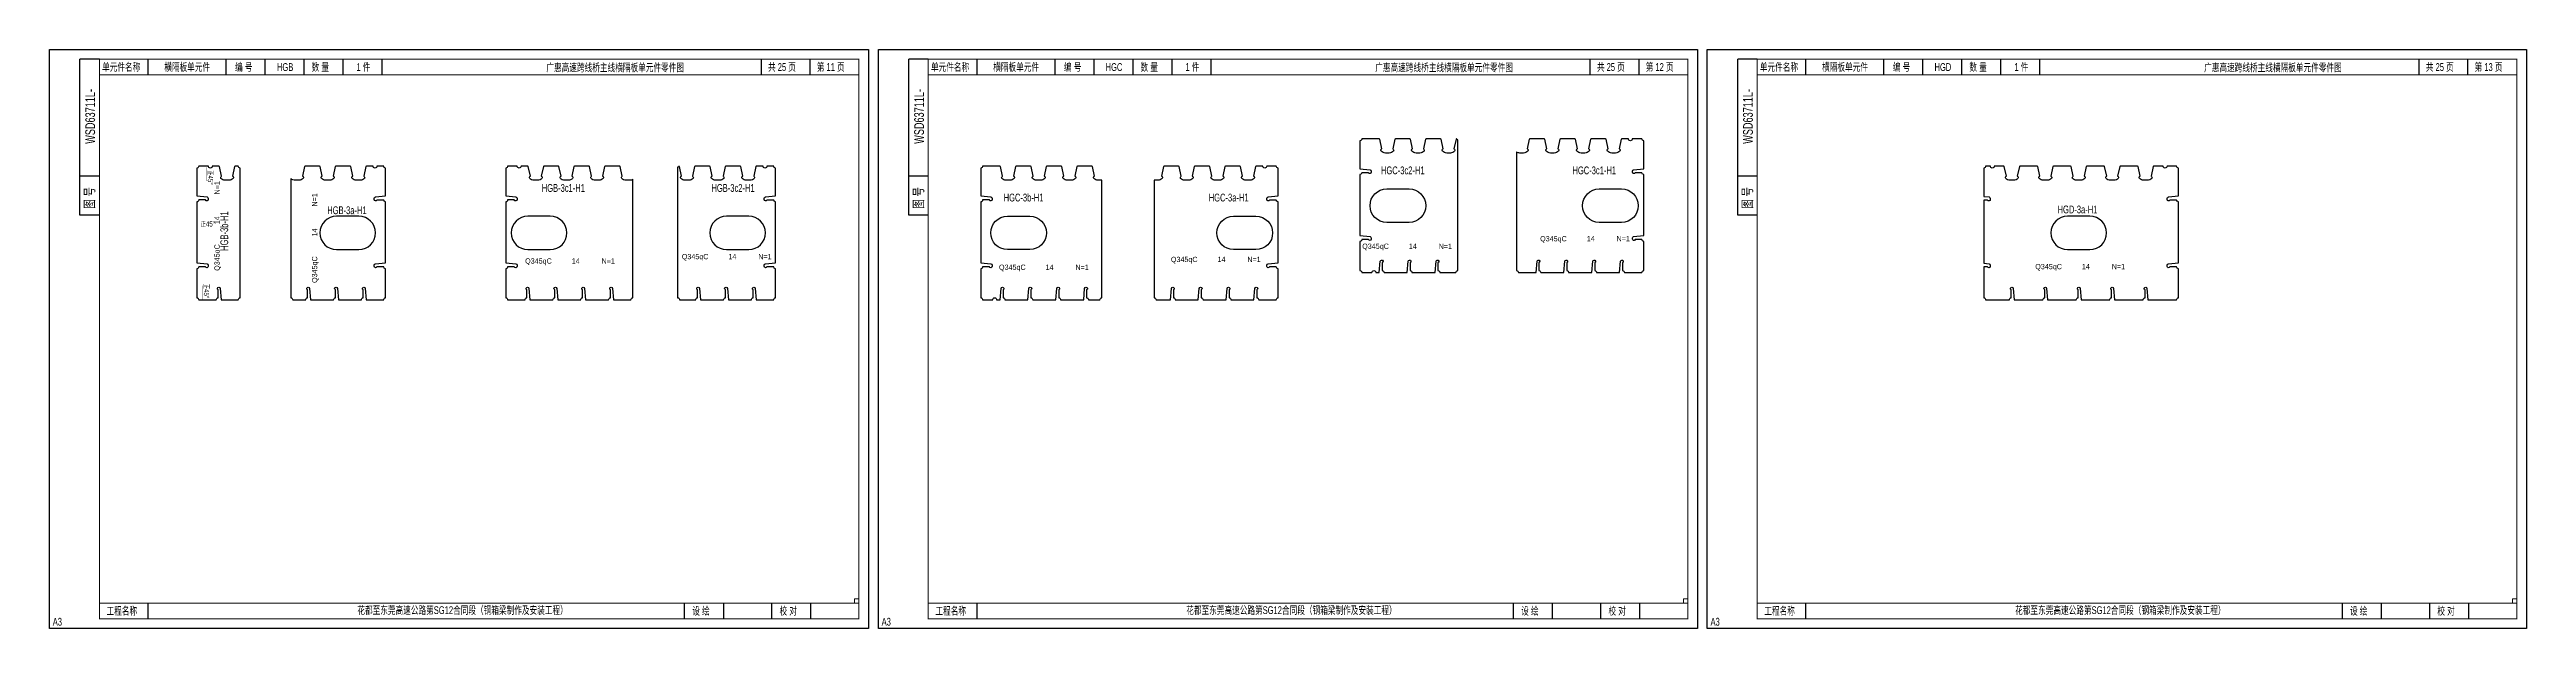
# Model space of a CAD drawing. Extents: x 1048373 to 1137448, y -324712 to -291779.
# Drawn here: x 1092998 to 1137448, y -324712 to -314317 of the extents above; entities that cross this region are included whole.
import ezdxf
from ezdxf.enums import TextEntityAlignment as Align

# ---------------------------------------------------------------- set-up
doc = ezdxf.new("R2010")
doc.units = 0
doc.header["$LTSCALE"] = 2
doc.header["$MEASUREMENT"] = 0
doc.layers.get('0').update_dxf_attribs({"linetype": 'CONTINUOUS'})
doc.layers.add('A3', color=7, linetype='CONTINUOUS')
doc.layers.add('vp', color=7, linetype='CONTINUOUS')
doc.layers.add('标注层', color=3, linetype='CONTINUOUS', lineweight=13)
doc.styles.add('仿宋', font='FSGB2312.ttf', dxfattribs={"width": 0.7})

msp = doc.modelspace()

# ---------------------------------------------------------------- linework, layer by layer
at = {"color": 1, "ltscale": 3}
for points in [[(1118271, -315941, -0.414214), (1118251, -315921), (1118250, -315921), (1118240, -315929), (1118202, -316101, -0.545494), (1118214, -316142, -0.215741), (1118139, -316176), (1118071, -316176, -0.215741), (1117995, -316142, -0.545494), (1118007, -316101), (1117969, -315929), (1117960, -315921), (1117700, -315921), (1117690, -315929), (1117652, -316101, -0.545494), (1117664, -316142, -0.215741), (1117589, -316176), (1117521, -316176, -0.215741), (1117445, -316142, -0.545494), (1117457, -316101), (1117419, -315929), (1117410, -315921), (1117150, -315921), (1117140, -315929), (1117102, -316101, -0.545494), (1117114, -316142, -0.215741), (1117039, -316176), (1116971, -316176, -0.215741), (1116895, -316142, -0.545494), (1116907, -316101), (1116869, -315929), (1116860, -315921), (1116548, -315921, -0.397565), (1116515, -315956), (1116515, -316458), (1116695, -316476, -0.385508), (1116718, -316501), (1116718, -316521, -0.812836), (1116670, -316531), (1116547, -316531, -0.381105), (1116515, -316564), (1116515, -317658), (1116695, -317676, -0.385508), (1116718, -317701), (1116718, -317721, -0.84909), (1116669, -317729), (1116548, -317729, -0.397565), (1116515, -317764), (1116515, -318286, -0.397565), (1116548, -318321), (1116730, -318321, -1), (1116800, -318321), (1116862, -318321), (1116880, -318119, -1.745235), (1116915, -318144), (1116915, -318286, -0.397565), (1116948, -318321), (1117362, -318321), (1117380, -318119, -1.745235), (1117415, -318144), (1117415, -318286, -0.397565), (1117448, -318321), (1117862, -318321), (1117880, -318119, -1.745235), (1117915, -318144), (1117915, -318286, -0.397565), (1117948, -318321), (1118236, -318321, -0.414214), (1118271, -318286)], [(1121607, -316564, -0.381105), (1121574, -316531), (1121452, -316531, -0.812836), (1121404, -316521), (1121404, -316501, -0.385508), (1121426, -316476), (1121607, -316458), (1121607, -315956, -0.397565), (1121574, -315921), (1121402, -315921, -1), (1121332, -315921), (1121212, -315921), (1121202, -315929), (1121165, -316101, -0.545494), (1121176, -316142, -0.215741), (1121101, -316176), (1121033, -316176, -0.215741), (1120958, -316142, -0.545494), (1120969, -316101), (1120932, -315929), (1120922, -315921), (1120662, -315921), (1120652, -315929), (1120615, -316101, -0.545494), (1120626, -316142, -0.215741), (1120551, -316176), (1120483, -316176, -0.215741), (1120408, -316142, -0.545494), (1120419, -316101), (1120382, -315929), (1120372, -315921), (1120112, -315921), (1120102, -315929), (1120065, -316101, -0.545494), (1120076, -316142, -0.215741), (1120001, -316176), (1119933, -316176, -0.215741), (1119858, -316142, -0.545494), (1119869, -316101), (1119832, -315929), (1119822, -315921), (1119562, -315921), (1119552, -315929), (1119515, -316101, -0.545494), (1119526, -316142, -0.215741), (1119451, -316176), (1119383, -316176, -0.158889), (1119324, -316157), (1119324, -318286, -0.414214), (1119359, -318321), (1119674, -318321), (1119692, -318119, -1.745235), (1119727, -318144), (1119727, -318286, -0.397565), (1119760, -318321), (1120174, -318321), (1120192, -318119, -1.745235), (1120227, -318144), (1120227, -318286, -0.397565), (1120260, -318321), (1120674, -318321), (1120692, -318119, -1.745235), (1120727, -318144), (1120727, -318286, -0.397565), (1120760, -318321), (1121174, -318321), (1121192, -318119, -1.745235), (1121227, -318144), (1121227, -318286, -0.397565), (1121260, -318321), (1121574, -318321, -0.397565), (1121607, -318286), (1121607, -317764, -0.381105), (1121574, -317731), (1121452, -317731, -0.812836), (1121404, -317721), (1121404, -317701, -0.385508), (1121426, -317676), (1121607, -317658)], [(1096421, -316445, -0.414214), (1096386, -316410), (1096329, -316410), (1096320, -316418), (1096282, -316591, -0.545494), (1096294, -316631, -0.215741), (1096218, -316665), (1096150, -316665, -0.215741), (1096075, -316631, -0.545494), (1096087, -316591), (1096049, -316418), (1096039, -316410), (1095919, -316410, -1), (1095849, -316410), (1095677, -316410, -0.397565), (1095644, -316445), (1095644, -316947), (1095825, -316965, -0.385508), (1095847, -316990), (1095847, -317010, -0.84909), (1095799, -317018), (1095677, -317018, -0.397565), (1095644, -317053), (1095644, -318147), (1095825, -318165, -0.385508), (1095847, -318190), (1095847, -318210, -0.84909), (1095799, -318218), (1095677, -318218, -0.397565), (1095644, -318253), (1095644, -318775, -0.397565), (1095677, -318810), (1095991, -318810, -0.397565), (1096024, -318775), (1096024, -318633, -1.745235), (1096059, -318608), (1096077, -318810), (1096386, -318810, -0.414214), (1096421, -318775)], [(1099029, -317053, -0.381105), (1098996, -317020), (1098874, -317020, -0.812836), (1098826, -317010), (1098826, -316990, -0.385508), (1098849, -316965), (1099029, -316947), (1099029, -316445, -0.397565), (1098996, -316410), (1098874, -316410, -1), (1098804, -316410), (1098684, -316410), (1098674, -316418), (1098637, -316591, -0.545494), (1098648, -316631, -0.215741), (1098573, -316665), (1098505, -316665, -0.215741), (1098430, -316631, -0.545494), (1098441, -316591), (1098404, -316418), (1098394, -316410), (1098134, -316410), (1098124, -316418), (1098087, -316591, -0.545494), (1098098, -316631, -0.215741), (1098023, -316665), (1097955, -316665, -0.215741), (1097880, -316631, -0.545494), (1097891, -316591), (1097854, -316418), (1097844, -316410), (1097584, -316410), (1097574, -316418), (1097537, -316591, -0.545494), (1097548, -316631, -0.215741), (1097473, -316665), (1097405, -316665, -0.200003), (1097334, -316636), (1097329, -316636), (1097329, -318775, -0.414214), (1097364, -318810), (1097596, -318810, -0.397565), (1097629, -318775), (1097629, -318633, -1.745235), (1097664, -318608), (1097682, -318810), (1098096, -318810, -0.397565), (1098129, -318775), (1098129, -318633, -1.745235), (1098164, -318608), (1098182, -318810), (1098596, -318810, -0.397565), (1098629, -318775), (1098629, -318633, -1.745235), (1098664, -318608), (1098682, -318810), (1098996, -318810, -0.397565), (1099029, -318775), (1099029, -318253, -0.381105), (1098996, -318220), (1098874, -318220, -0.812836), (1098826, -318210), (1098826, -318190, -0.385508), (1098849, -318165), (1099029, -318147)], [(1103468, -316646, -0.158889), (1103409, -316665), (1103341, -316665, -0.215741), (1103266, -316631, -0.545494), (1103277, -316591), (1103239, -316418), (1103230, -316410), (1102970, -316410), (1102960, -316418), (1102923, -316591, -0.545494), (1102934, -316631, -0.215741), (1102859, -316665), (1102791, -316665, -0.215741), (1102716, -316631, -0.545494), (1102727, -316591), (1102689, -316418), (1102680, -316410), (1102420, -316410), (1102410, -316418), (1102373, -316591, -0.545494), (1102384, -316631, -0.215741), (1102309, -316665), (1102241, -316665, -0.215741), (1102166, -316631, -0.545494), (1102177, -316591), (1102139, -316418), (1102130, -316410), (1101870, -316410), (1101860, -316418), (1101823, -316591, -0.545494), (1101834, -316631, -0.215741), (1101759, -316665), (1101691, -316665, -0.215741), (1101616, -316631, -0.545494), (1101627, -316591), (1101589, -316418), (1101580, -316410), (1101460, -316410, -1), (1101390, -316410), (1101218, -316410, -0.397565), (1101185, -316445), (1101185, -316947), (1101365, -316965, -0.385508), (1101388, -316990), (1101388, -317010, -0.84909), (1101339, -317018), (1101218, -317018, -0.397565), (1101185, -317053), (1101185, -318147), (1101365, -318165, -0.385508), (1101388, -318190), (1101388, -318210, -0.84909), (1101339, -318218), (1101218, -318218, -0.397565), (1101185, -318253), (1101185, -318775, -0.397565), (1101218, -318810), (1101532, -318810, -0.397565), (1101565, -318775), (1101565, -318633, -1.745235), (1101600, -318608), (1101618, -318810), (1102032, -318810, -0.397565), (1102065, -318775), (1102065, -318633, -1.745235), (1102100, -318608), (1102118, -318810), (1102532, -318810, -0.397565), (1102565, -318775), (1102565, -318633, -1.745235), (1102600, -318608), (1102618, -318810), (1103032, -318810, -0.397565), (1103065, -318775), (1103065, -318633, -1.745235), (1103100, -318608), (1103118, -318810), (1103433, -318810, -0.414214), (1103468, -318775)], [(1106027, -317053, -0.381105), (1105994, -317020), (1105872, -317020, -0.812836), (1105824, -317010), (1105824, -316990, -0.385508), (1105847, -316965), (1106027, -316947), (1106027, -316445, -0.397565), (1105994, -316410), (1105872, -316410, -1), (1105802, -316410), (1105682, -316410), (1105673, -316418), (1105635, -316591, -0.545494), (1105646, -316631, -0.215741), (1105571, -316665), (1105503, -316665, -0.215741), (1105428, -316631, -0.545494), (1105439, -316591), (1105402, -316418), (1105392, -316410), (1105132, -316410), (1105123, -316418), (1105085, -316591, -0.545494), (1105096, -316631, -0.215741), (1105021, -316665), (1104953, -316665, -0.215741), (1104878, -316631, -0.545494), (1104889, -316591), (1104852, -316418), (1104842, -316410), (1104582, -316410), (1104573, -316418), (1104535, -316591, -0.545494), (1104546, -316631, -0.215741), (1104471, -316665), (1104403, -316665, -0.215741), (1104328, -316631, -0.545494), (1104339, -316591), (1104302, -316418), (1104292, -316410), (1104290, -316410, -0.414214), (1104270, -316430), (1104270, -318775, -0.414214), (1104305, -318810), (1104594, -318810, -0.397565), (1104627, -318775), (1104627, -318633, -1.745235), (1104662, -318608), (1104680, -318810), (1105094, -318810, -0.397565), (1105127, -318775), (1105127, -318633, -1.745235), (1105162, -318608), (1105180, -318810), (1105594, -318810, -0.397565), (1105627, -318775), (1105627, -318633, -1.745235), (1105662, -318608), (1105680, -318810), (1105994, -318810, -0.397565), (1106027, -318775), (1106027, -318253, -0.381105), (1105994, -318220), (1105872, -318220, -0.812836), (1105824, -318210), (1105824, -318190, -0.385508), (1105847, -318165), (1106027, -318147)], [(1111882, -316665), (1111815, -316665, -0.215741), (1111740, -316631, -0.545494), (1111752, -316591), (1111714, -316418), (1111704, -316410), (1111444, -316410), (1111435, -316418), (1111397, -316591, -0.545494), (1111408, -316631, -0.215741), (1111333, -316665), (1111265, -316665, -0.215741), (1111190, -316631, -0.545494), (1111202, -316591), (1111164, -316418), (1111154, -316410), (1110894, -316410), (1110885, -316418), (1110847, -316591, -0.545494), (1110858, -316631, -0.215741), (1110783, -316665), (1110715, -316665, -0.215741), (1110640, -316631, -0.545494), (1110652, -316591), (1110614, -316418), (1110604, -316410), (1110344, -316410), (1110335, -316418), (1110297, -316591, -0.545494), (1110308, -316631, -0.215741), (1110233, -316665), (1110165, -316665, -0.215741), (1110090, -316631, -0.545494), (1110102, -316591), (1110064, -316418), (1110054, -316410), (1109742, -316410, -0.397565), (1109709, -316445), (1109709, -316947), (1109890, -316965, -0.385508), (1109912, -316990), (1109912, -317010, -0.84909), (1109864, -317018), (1109742, -317018, -0.397565), (1109709, -317053), (1109709, -318147), (1109890, -318165, -0.385508), (1109912, -318190), (1109912, -318210, -0.84909), (1109864, -318218), (1109742, -318218, -0.397565), (1109709, -318253), (1109709, -318775, -0.397565), (1109742, -318810), (1109924, -318810, -1), (1109994, -318810), (1110057, -318810), (1110074, -318608, -1.745235), (1110110, -318633), (1110110, -318775, -0.397565), (1110143, -318810), (1110557, -318810), (1110574, -318608, -1.745235), (1110610, -318633), (1110610, -318775, -0.397565), (1110643, -318810), (1111057, -318810), (1111074, -318608, -1.745235), (1111110, -318633), (1111110, -318775, -0.397565), (1111143, -318810), (1111557, -318810), (1111574, -318608, -1.745235), (1111610, -318633), (1111610, -318775, -0.397565), (1111643, -318810), (1111847, -318810, -0.414214), (1111882, -318775)], [(1115046, -317053, -0.381105), (1115013, -317020), (1114891, -317020, -0.812836), (1114843, -317010), (1114843, -316990, -0.385508), (1114866, -316965), (1115046, -316947), (1115046, -316445, -0.397565), (1115013, -316410), (1114841, -316410, -1), (1114771, -316410), (1114651, -316410), (1114641, -316418), (1114604, -316591, -0.545494), (1114615, -316631, -0.215741), (1114540, -316665), (1114472, -316665, -0.215741), (1114397, -316631, -0.545494), (1114408, -316591), (1114371, -316418), (1114361, -316410), (1114101, -316410), (1114091, -316418), (1114054, -316591, -0.545494), (1114065, -316631, -0.215741), (1113990, -316665), (1113922, -316665, -0.215741), (1113847, -316631, -0.545494), (1113858, -316591), (1113821, -316418), (1113811, -316410), (1113551, -316410), (1113541, -316418), (1113504, -316591, -0.545494), (1113515, -316631, -0.215741), (1113440, -316665), (1113372, -316665, -0.215741), (1113297, -316631, -0.545494), (1113308, -316591), (1113271, -316418), (1113261, -316410), (1113001, -316410), (1112991, -316418), (1112954, -316591, -0.545494), (1112965, -316631, -0.215741), (1112890, -316665), (1112821, -316665), (1112821, -318775, -0.414214), (1112856, -318810), (1113113, -318810), (1113131, -318608, -1.745235), (1113166, -318633), (1113166, -318775, -0.397565), (1113199, -318810), (1113613, -318810), (1113631, -318608, -1.745235), (1113666, -318633), (1113666, -318775, -0.397565), (1113699, -318810), (1114113, -318810), (1114131, -318608, -1.745235), (1114166, -318633), (1114166, -318775, -0.397565), (1114199, -318810), (1114613, -318810), (1114631, -318608, -1.745235), (1114666, -318633), (1114666, -318775, -0.397565), (1114699, -318810), (1115013, -318810, -0.397565), (1115046, -318775), (1115046, -318253, -0.381105), (1115013, -318220), (1114891, -318220, -0.812836), (1114843, -318210), (1114843, -318190, -0.385508), (1114866, -318165), (1115046, -318147)], [(1131203, -317053, -0.381105), (1131170, -317020), (1131048, -317020, -0.812836), (1131000, -317010), (1131000, -316990, -0.385508), (1131023, -316965), (1131203, -316947), (1131203, -316445, -0.397565), (1131170, -316410), (1130998, -316410, -1), (1130928, -316410), (1130758, -316410), (1130749, -316418), (1130711, -316591, -0.545494), (1130723, -316631, -0.215741), (1130647, -316665), (1130579, -316665, -0.215741), (1130504, -316631, -0.545494), (1130516, -316591), (1130478, -316418), (1130468, -316410), (1130158, -316410), (1130149, -316418), (1130111, -316591, -0.545494), (1130123, -316631, -0.215741), (1130047, -316665), (1129979, -316665, -0.215741), (1129904, -316631, -0.545494), (1129916, -316591), (1129878, -316418), (1129868, -316410), (1129558, -316410), (1129549, -316418), (1129511, -316591, -0.545494), (1129523, -316631, -0.215741), (1129447, -316665), (1129379, -316665, -0.215741), (1129304, -316631, -0.545494), (1129316, -316591), (1129278, -316418), (1129268, -316410), (1128958, -316410), (1128949, -316418), (1128911, -316591, -0.545494), (1128923, -316631, -0.215741), (1128847, -316665), (1128779, -316665, -0.215741), (1128704, -316631, -0.545494), (1128716, -316591), (1128678, -316418), (1128668, -316410), (1128358, -316410), (1128349, -316418), (1128311, -316591, -0.545494), (1128323, -316631, -0.215741), (1128247, -316665), (1128179, -316665, -0.215741), (1128104, -316631, -0.545494), (1128116, -316591), (1128078, -316418), (1128068, -316410), (1127898, -316410, -1), (1127828, -316410), (1127743, -316410, -0.397565), (1127710, -316445), (1127710, -316956), (1127804, -316965, -0.385508), (1127827, -316990), (1127827, -317010, -0.812836), (1127779, -317020), (1127710, -317020), (1127710, -318156), (1127804, -318165, -0.385508), (1127827, -318190), (1127827, -318210, -0.812836), (1127779, -318220), (1127710, -318220), (1127710, -318775, -0.397565), (1127743, -318810), (1128170, -318810, -0.397565), (1128203, -318775), (1128203, -318633, -1.745235), (1128238, -318608), (1128256, -318810), (1128770, -318810, -0.397565), (1128803, -318775), (1128803, -318633, -1.745235), (1128838, -318608), (1128856, -318810), (1129370, -318810, -0.397565), (1129403, -318775), (1129403, -318633, -1.745235), (1129438, -318608), (1129456, -318810), (1129970, -318810, -0.397565), (1130003, -318775), (1130003, -318633, -1.745235), (1130038, -318608), (1130056, -318810), (1130570, -318810, -0.397565), (1130603, -318775), (1130603, -318633, -1.745235), (1130638, -318608), (1130656, -318810), (1131170, -318810, -0.397565), (1131203, -318775), (1131203, -318253, -0.381105), (1131170, -318220), (1131048, -318220, -0.812836), (1131000, -318210), (1131000, -318190, -0.385508), (1131023, -318165), (1131203, -318147)]]:
    msp.add_lwpolyline(points, format="xyb", close=True, dxfattribs=at)
at = {"layer": 'A3'}
for p, q in [((1093543, -317292), (1093543, -314492)), ((1093893, -314492), (1093543, -314492)), ((1094768, -314772), (1094768, -314492)), ((1096168, -314772), (1096168, -314492)), ((1096868, -314772), (1096868, -314492)), ((1097568, -314772), (1097568, -314492)), ((1098268, -314772), (1098268, -314492)), ((1098968, -314772), (1098968, -314492)), ((1105773, -314772), (1105773, -314492)), ((1106648, -314772), (1106648, -314492)), ((1108418, -317292), (1108418, -314492)), ((1108768, -314492), (1108418, -314492)), ((1109643, -314772), (1109643, -314492)), ((1111043, -314772), (1111043, -314492)), ((1111743, -314772), (1111743, -314492)), ((1112443, -314772), (1112443, -314492)), ((1113143, -314772), (1113143, -314492)), ((1113843, -314772), (1113843, -314492)), ((1120648, -314772), (1120648, -314492)), ((1121523, -314772), (1121523, -314492)), ((1123293, -317292), (1123293, -314492)), ((1123643, -314492), (1123293, -314492)), ((1124518, -314772), (1124518, -314492)), ((1125918, -314772), (1125918, -314492)), ((1126618, -314772), (1126618, -314492)), ((1127318, -314772), (1127318, -314492)), ((1128018, -314772), (1128018, -314492)), ((1128718, -314772), (1128718, -314492)), ((1135523, -314772), (1135523, -314492)), ((1136398, -314772), (1136398, -314492)), ((1093893, -316592), (1093543, -316592)), ((1108768, -316592), (1108418, -316592)), ((1123643, -316592), (1123293, -316592)), ((1093893, -317292), (1093543, -317292)), ((1108768, -317292), (1108418, -317292)), ((1123643, -317292), (1123293, -317292)), ((1094768, -324537), (1094768, -324257)), ((1104396, -324537), (1104396, -324257)), ((1105096, -324537), (1105096, -324257)), ((1105963, -324537), (1105963, -324257)), ((1106663, -324537), (1106663, -324257)), ((1109643, -324537), (1109643, -324257)), ((1119271, -324537), (1119271, -324257)), ((1119971, -324537), (1119971, -324257)), ((1120838, -324537), (1120838, -324257)), ((1121538, -324537), (1121538, -324257)), ((1124518, -324537), (1124518, -324257)), ((1134146, -324537), (1134146, -324257)), ((1134846, -324537), (1134846, -324257)), ((1135713, -324537), (1135713, -324257)), ((1136413, -324537), (1136413, -324257))]:
    msp.add_line(p, q, dxfattribs=at)
at = {"layer": 'A3', "color": 171}
for points in [[(1107698, -314317), (1107698, -324712), (1092998, -324712), (1092998, -314317)], [(1122573, -314317), (1122573, -324712), (1107873, -324712), (1107873, -314317)], [(1137448, -314317), (1137448, -324712), (1122748, -324712), (1122748, -314317)]]:
    msp.add_lwpolyline(points, close=True, dxfattribs=at)
at = {"layer": 'A3'}
for points, const_width in [([(1093893, -314492), (1107523, -314492), (1107523, -324537), (1093893, -324537), (1093893, -314492)], 17.5), ([(1108768, -314492), (1122398, -314492), (1122398, -324537), (1108768, -324537), (1108768, -314492)], 17.5), ([(1123643, -314492), (1137273, -314492), (1137273, -324537), (1123643, -324537), (1123643, -314492)], 17.5), ([(1093893, -314772), (1107523, -314772)], 14), ([(1108768, -314772), (1122398, -314772)], 14), ([(1123643, -314772), (1137273, -314772)], 14), ([(1093893, -324257), (1107523, -324257)], 14), ([(1108768, -324257), (1122398, -324257)], 14), ([(1123643, -324257), (1137273, -324257)], 14)]:
    msp.add_lwpolyline(points, dxfattribs=dict(at, const_width=const_width))
at = {"layer": 'vp', "color": 2}
for points in [[(1116995, -317421, -1), (1116995, -316821), (1117395, -316821, -1), (1117395, -317421)], [(1120809, -317421, -1), (1120809, -316821), (1121209, -316821, -1), (1121209, -317421)], [(1098549, -317910, 1), (1098549, -317310), (1098149, -317310, 1), (1098149, -317910)], [(1101983, -317910, 1), (1101983, -317310), (1101583, -317310, 1), (1101583, -317910)], [(1105547, -317910, 1), (1105547, -317310), (1105147, -317310, 1), (1105147, -317910)], [(1110189, -317910, -1), (1110189, -317310), (1110589, -317310, -1), (1110589, -317910)], [(1114248, -317910, -1), (1114248, -317310), (1114648, -317310, -1), (1114648, -317910)], [(1129613, -317910, 1), (1129613, -317310), (1129213, -317310, 1), (1129213, -317910)]]:
    msp.add_lwpolyline(points, format="xyb", close=True, dxfattribs=at)
at = {"layer": '标注层', "color": 42}
for points in [[(1095820, -316428, 0, 19.4, 0), (1095820, -316486, 3.89, 3.89, 0), (1095820, -316677, 3.89, 3.89, 0)], [(1095654, -317515, 0, 19.4, 0), (1095712, -317515, 3.89, 3.89, 0), (1095903, -317515, 3.89, 3.89, 0)], [(1095749, -318804, 0, 19.4, 0), (1095749, -318745, 3.89, 3.89, 0), (1095749, -318555, 3.89, 3.89, 0)]]:
    msp.add_lwpolyline(points, format="xyseb", dxfattribs=at)
at = {"layer": '标注层', "color": 7}
for points in [[(1107523, -324257), (1107446, -324257), (1107446, -324179), (1107523, -324179)], [(1122398, -324257), (1122321, -324257), (1122321, -324179), (1122398, -324179)], [(1137273, -324257), (1137196, -324257), (1137196, -324179), (1137273, -324179)]]:
    msp.add_lwpolyline(points, close=True, dxfattribs=at)

# ---------------------------------------------------------------- texts
at = {"color": 6, "linetype": 'Continuous', "style": '仿宋', "width": 0.7}
for s, p in [('HGC-3c2-H1', (1117283, -316557)), ('HGC-3c1-H1', (1120719, -316557)), ('HGB-3c1-H1', (1102219, -316873)), ('HGB-3c2-H1', (1105264, -316873)), ('HGC-3b-H1', (1110478, -317045)), ('HGC-3a-H1', (1114158, -317045)), ('HGB-3a-H1', (1098335, -317273)), ('HGD-3a-H1', (1129391, -317259))]:
    msp.add_text(s, height=140, dxfattribs=at).set_placement(p, align=Align.CENTER)
at = {"color": 205, "style": '仿宋', "width": 0.85}
for s, p in [('N=1 ', (1096004, -316782)), ('N=1 ', (1097755, -316999)), ('14', (1096004, -317383)), ('14', (1097755, -317600)), ('Q345qC', (1096004, -318052)), ('Q345qC', (1097755, -318269))]:
    msp.add_text(s, height=94.5, rotation=90, dxfattribs=at).set_placement(p, align=Align.MIDDLE_CENTER)
at = {"color": 6, "linetype": 'Continuous', "style": '仿宋', "width": 0.7}
msp.add_text('HGB-3b-H1', height=140, rotation=90, dxfattribs=at).set_placement((1096204, -317578), align=Align.CENTER)
at = {"color": 205, "style": '仿宋', "width": 0.85}
for s, p in [('Q345qC', (1116794, -317849)), ('14', (1117463, -317849)), ('N=1 ', (1118064, -317849)), ('Q345qC', (1119987, -317714)), ('14', (1120656, -317714)), ('N=1 ', (1121257, -317714)), ('Q345qC', (1101772, -318114)), ('14', (1102441, -318114)), ('N=1 ', (1103042, -318114)), ('Q345qC', (1104584, -318035)), ('14', (1105253, -318035)), ('N=1 ', (1105854, -318035)), ('Q345qC', (1110276, -318226)), ('14', (1110945, -318226)), ('N=1 ', (1111546, -318226)), ('Q345qC', (1113361, -318086)), ('14', (1114030, -318086)), ('N=1 ', (1114631, -318086)), ('Q345qC', (1128873, -318214)), ('14', (1129542, -318214)), ('N=1 ', (1130143, -318214))]:
    msp.add_text(s, height=94.5, dxfattribs=at).set_placement(p, align=Align.MIDDLE_CENTER)
at = {"layer": 'A3', "color": 7, "linetype": 'Continuous', "style": '仿宋', "width": 0.7}
for s, p in [('单元件名称', (1093941, -314702)), ('编 号', (1096328, -314702)), ('数 量', (1097702, -314702)), ('共 25 页', (1105892, -314702)), ('第 11 页', (1106767, -314702)), ('单元件名称', (1108816, -314702)), ('编 号', (1111203, -314702)), ('数 量', (1112577, -314702)), ('共 25 页', (1120767, -314702)), ('第 12 页', (1121642, -314702)), ('单元件名称', (1123691, -314702)), ('编 号', (1126078, -314702)), ('数 量', (1127452, -314702)), ('共 25 页', (1135642, -314702)), ('第 13 页', (1136517, -314702)), ('工程名称', (1094021, -324467)), ('花都至东莞高速公路第SG12合同段（钢箱梁制作及安装工程）', (1098522, -324453)), ('设 绘', (1104533, -324467)), ('校 对', (1106099, -324467)), ('工程名称', (1108896, -324467)), ('花都至东莞高速公路第SG12合同段（钢箱梁制作及安装工程）', (1113397, -324453)), ('设 绘', (1119408, -324467)), ('校 对', (1120974, -324467)), ('工程名称', (1123771, -324467)), ('花都至东莞高速公路第SG12合同段（钢箱梁制作及安装工程）', (1128272, -324453)), ('设 绘', (1134283, -324467)), ('校 对', (1135849, -324467))]:
    msp.add_text(s, height=140, dxfattribs=at).set_placement(p)
at = {"layer": 'A3', "color": 171, "style": '仿宋', "width": 0.7}
for s, p in [('横隔板单元件', (1095469, -314702)), ('HGB', (1097226, -314702)), ('1 件', (1098633, -314702)), ('横隔板单元件', (1110344, -314702)), ('HGC', (1112101, -314702)), ('1 件', (1113508, -314702)), ('横隔板单元件', (1125219, -314702)), ('HGD', (1126976, -314702)), ('1 件', (1128383, -314702))]:
    msp.add_text(s, height=140, dxfattribs=at).set_placement(p, align=Align.CENTER)
at = {"layer": 'A3', "color": 6, "linetype": 'Continuous', "style": '仿宋', "width": 0.7}
for p in [(1101914, -314710), (1116789, -314710), (1131664, -314710)]:
    msp.add_text('广惠高速跨线桥主线横隔板单元件零件图', height=140, dxfattribs=at).set_placement(p)
at = {"layer": 'A3', "color": 7, "linetype": 'Continuous', "style": '仿宋', "width": 0.7}
for p in [(1093815, -315518), (1108690, -315518), (1123565, -315518)]:
    msp.add_text('WSD63711L-', height=175, rotation=90, dxfattribs=at).set_placement(p, align=Align.CENTER)
for p in [(1093803, -317175), (1108678, -317175), (1123553, -317175)]:
    msp.add_text('图 号', height=175, rotation=90, dxfattribs=at).set_placement(p)
for p in [(1093139, -324661), (1108014, -324661), (1122889, -324661)]:
    msp.add_text('A3', height=140, dxfattribs=at).set_placement(p, align=Align.CENTER)
at = {"layer": '标注层', "color": 42, "style": '仿宋', "width": 0.7}
for p in [(1095839, -316486), (1095768, -318525)]:
    msp.add_text('正45%%D', height=94.5, rotation=270, dxfattribs=at).set_placement(p)
msp.add_text('正45%%D', height=94.5, dxfattribs=at).set_placement((1095712, -317496))

doc.saveas('drawing.dxf')
